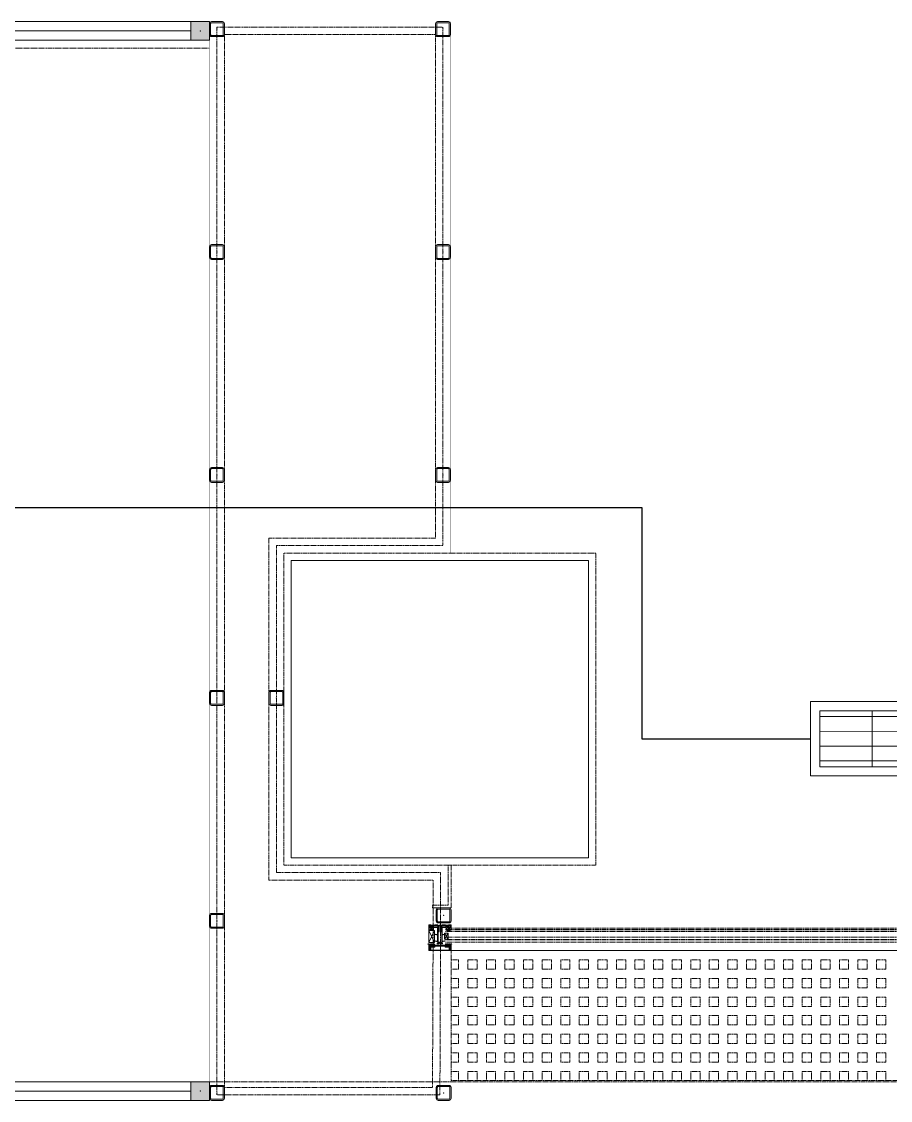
# Model space of a CAD drawing. Extents: x -1457 to 23780, y -2071 to 4205.
# Drawn here: x 3909.9 to 4143.8, y 279.7 to 570 of the extents above; entities that cross this region are included whole.
import ezdxf

# ---------------------------------------------------------------- set-up
doc = ezdxf.new("R2010")
doc.units = 0
doc.header["$MEASUREMENT"] = 0
doc.linetypes.add('HIDDEN', pattern=[0.375, 0.25, -0.125])
doc.layers.get('0').update_dxf_attribs({"color": 9, "lineweight": 9})
for name, color, linetype, lineweight in [('06D', 9, 'Continuous', 9), ('10', 9, 'Continuous', 9), ('15', 9, 'Continuous', 9), ('E-KABLO', 7, 'Continuous', 30), ('M-TEFRIS2-015', 129, 'Continuous', 9), ('T-KONVEKTOR', 220, 'Continuous', 9)]:
    doc.layers.add(name, color=color, linetype=linetype, lineweight=lineweight)

# ---------------------------------------------------------------- blocks, each defined once
blk = doc.blocks.new('p-kolon_80x80')
blk.add_lwpolyline([(-40, -40), (40, -40), (40, 40), (-40, 40)], close=True)
blk = doc.blocks.new('prf-10x10')
blk.add_lwpolyline([(-5, -5), (5, -5), (5, 5), (-5, 5)], close=True)
at = {"color": 255}
blk.add_solid([(-5, -5), (5, -5), (-5, 5), (5, 5)], dxfattribs=at)
at = {"layer": '10'}
blk.add_point((0, 0), dxfattribs=at)
blk = doc.blocks.new('*U51')
at = {"layer": '06D'}
blk.add_lwpolyline([(5, 0), (153, 0), (153, 5), (5, 5)], close=True, dxfattribs=at)
at = {"layer": '15'}
blk.add_lwpolyline([(153, 2.5), (5, 2.5)], dxfattribs=at)
at = {"layer": '10', "xscale": 0.5, "yscale": 0.5, "rotation": 270}
for p in [(2.5, 2.5), (150.5, 2.5)]:
    blk.add_blockref('prf-10x10', p, dxfattribs=at)
blk = doc.blocks.new('Prf-40x40')
for points in [[(1.5, -2), (-1.5, -2, -0.414214), (-2, -1.5), (-2, 1.5, -0.414214), (-1.5, 2), (1.5, 2, -0.414214), (2, 1.5), (2, -1.5, -0.414214)], [(1.5, -1.7), (-1.5, -1.7, -0.414214), (-1.7, -1.5), (-1.7, 1.5, -0.414214), (-1.5, 1.7), (1.5, 1.7, -0.414214), (1.7, 1.5), (1.7, -1.5, -0.414214)]]:
    blk.add_lwpolyline(points, format="xyb", close=True)
blk.add_point((0, 0))
blk = doc.blocks.new('p-profil_bitis')
for p, q in [((-1.5, 2.16), (-3, 5.37)), ((-3, 2.16), (-1.5, 5.37)), ((1.2, 3.05), (2.2, 4.65)), ((2.2, 3.05), (1.2, 4.65))]:
    blk.add_line(p, q)
for points in [[(-2.9, 6.02), (-2.89, 6.01), (-2.88, 6), (-2.88, 6), (-2.87, 6), (-2.48, 6), (-2.47, 6), (-2.46, 6), (-2.46, 6.01), (-2.45, 6.02), (-2.43, 6.06), (-2.41, 6.08), (-2.4, 6.09), (-2.38, 6.09), (-2.37, 6.1), (-2.35, 6.09), (-2.33, 6.09), (-2.32, 6.08), (-2.3, 6.06), (-2.28, 6.01), (-2.27, 6.01), (-2.27, 6), (-2.26, 6), (-2.25, 6), (-1.76, 6), (-1.76, 5.49), (-1.76, 5.48), (-1.77, 5.47), (-1.77, 5.46), (-1.78, 5.46), (-1.79, 5.45), (-1.8, 5.45), (-1.81, 5.45), (-1.82, 5.46), (-1.83, 5.46), (-1.84, 5.47), (-1.89, 5.55), (-1.89, 5.56), (-1.9, 5.57), (-1.9, 5.57), (-1.91, 5.57), (-1.92, 5.57), (-1.93, 5.57), (-1.93, 5.56), (-1.94, 5.55), (-1.99, 5.46), (-1.99, 5.46), (-2, 5.46), (-2, 5.45), (-2.01, 5.45), (-2.02, 5.45), (-2.1, 5.45), (-2.11, 5.45), (-2.12, 5.45), (-2.12, 5.46), (-2.13, 5.46), (-2.13, 5.47), (-2.13, 5.47), (-2.14, 5.48), (-2.14, 5.5), (-2.23, 5.45), (-2.54, 5.45), (-2.62, 5.5), (-2.62, 5.48), (-2.63, 5.47), (-2.63, 5.46), (-2.63, 5.46), (-2.64, 5.45), (-2.65, 5.45), (-2.65, 5.45), (-2.74, 5.45), (-2.75, 5.45), (-2.76, 5.45), (-2.76, 5.46), (-2.77, 5.46), (-2.77, 5.46), (-2.82, 5.55), (-2.83, 5.56), (-2.83, 5.57), (-2.84, 5.57), (-2.85, 5.57), (-2.86, 5.57), (-2.86, 5.57), (-2.87, 5.56), (-2.87, 5.55), (-2.92, 5.47), (-2.93, 5.46), (-2.94, 5.46), (-2.95, 5.45), (-2.96, 5.45), (-2.97, 5.45), (-2.98, 5.46), (-2.99, 5.46), (-2.99, 5.47), (-3, 5.48), (-3, 5.49), (-3, 6.92), (-3, 6.93), (-3, 6.93), (-2.99, 6.94), (-2.99, 6.95), (-2.98, 6.95), (-2.97, 6.95), (-2.37, 6.95), (-2.36, 6.95), (-2.35, 6.95), (-2.35, 6.94), (-2.34, 6.93), (-2.34, 6.93), (-2.34, 6.92), (-2.34, 6.47), (-2.34, 6.44), (-2.32, 6.41), (-2.3, 6.38), (-2.28, 6.37), (-2.25, 6.35), (-2.22, 6.35), (-2.04, 6.35), (-2.03, 6.35), (-2.02, 6.35), (-2.01, 6.36), (-2, 6.37), (-1.99, 6.38), (-1.99, 6.39), (-1.99, 6.4), (-1.99, 6.54), (-2.05, 6.54), (-2.06, 6.54), (-2.08, 6.55), (-2.09, 6.55), (-2.09, 6.56), (-2.1, 6.58), (-2.1, 6.59), (-2.1, 6.6), (-2.1, 6.62), (-2.09, 6.63), (-2.08, 6.65), (-2.07, 6.66), (-2.05, 6.67), (-2.04, 6.68), (-2.02, 6.68), (-1.79, 6.68), (-1.78, 6.68), (-1.78, 6.68), (-1.77, 6.67), (-1.76, 6.66), (-1.76, 6.66), (-1.76, 6.65), (-1.76, 6.4), (-0.65, 6.4), (-0.62, 6.4), (-0.58, 6.39), (-0.56, 6.37), (-0.53, 6.35), (-0.51, 6.32), (-0.5, 6.28), (-0.5, 6.25), (-0.5, 2.04), (-0.5, 2.01), (-0.49, 1.99), (-0.47, 1.96), (-0.45, 1.94), (-0.42, 1.93), (-0.39, 1.92), (-0.36, 1.92), (-0.33, 1.93), (-0.31, 1.94), (-0.29, 1.96), (-0.27, 1.99), (-0.26, 2.01), (-0.25, 2.04), (-0.25, 2.25), (-0.25, 2.26), (-0.25, 2.26), (-0.25, 2.27), (-0.24, 2.28), (-0.23, 2.28), (-0.23, 2.28), (0.22, 2.28), (0.23, 2.28), (0.24, 2.28), (0.25, 2.27), (0.25, 2.26), (0.25, 2.26), (0.26, 2.25), (0.26, 2.04), (0.26, 2.01), (0.27, 1.99), (0.29, 1.96), (0.31, 1.94), (0.33, 1.93), (0.36, 1.92), (0.39, 1.92), (0.42, 1.93), (0.45, 1.94), (0.47, 1.96), (0.49, 1.99), (0.5, 2.01), (0.5, 2.04), (0.5, 6.25), (0.51, 6.29), (0.52, 6.33), (0.54, 6.36), (0.58, 6.38), (0.61, 6.4), (0.65, 6.4), (1.76, 6.4), (1.76, 6.65), (1.76, 6.66), (1.76, 6.66), (1.77, 6.67), (1.77, 6.67), (1.78, 6.68), (1.78, 6.68), (1.79, 6.68), (2.02, 6.68), (2.04, 6.68), (2.06, 6.67), (2.08, 6.66), (2.09, 6.64), (2.1, 6.62), (2.1, 6.6), (2.1, 6.59), (2.1, 6.58), (2.1, 6.57), (2.09, 6.56), (2.08, 6.55), (2.07, 6.54), (2.06, 6.54), (2.05, 6.54), (1.99, 6.54), (1.99, 6.4), (1.99, 6.39), (1.99, 6.38), (2, 6.37), (2.01, 6.36), (2.02, 6.35), (2.03, 6.35), (2.04, 6.35), (2.22, 6.35), (2.25, 6.35), (2.28, 6.37), (2.3, 6.38), (2.32, 6.41), (2.34, 6.44), (2.34, 6.47), (2.34, 6.92), (2.34, 6.93), (2.34, 6.93), (2.35, 6.94), (2.35, 6.95), (2.36, 6.95), (2.37, 6.95), (2.97, 6.95), (2.98, 6.95), (2.98, 6.95), (2.99, 6.94), (2.99, 6.94), (3, 6.93), (3, 6.93), (3, 6.92), (3, 5.49), (3, 5.48), (3, 5.47), (2.99, 5.46), (2.98, 5.46), (2.97, 5.45), (2.96, 5.45), (2.96, 5.45), (2.95, 5.45), (2.94, 5.46), (2.93, 5.46), (2.92, 5.47), (2.87, 5.55), (2.87, 5.56), (2.86, 5.57), (2.86, 5.57), (2.85, 5.57), (2.84, 5.57), (2.83, 5.57), (2.83, 5.56), (2.82, 5.55), (2.77, 5.46), (2.77, 5.46), (2.76, 5.46), (2.76, 5.45), (2.75, 5.45), (2.74, 5.45), (2.65, 5.45), (2.65, 5.45), (2.64, 5.45), (2.63, 5.46), (2.63, 5.46), (2.63, 5.47), (2.62, 5.48), (2.62, 5.5), (2.53, 5.45), (2.22, 5.45), (2.13, 5.5), (2.13, 5.48), (2.13, 5.47), (2.13, 5.47), (2.13, 5.46), (2.12, 5.46), (2.12, 5.45), (2.11, 5.45), (2.1, 5.45), (2.02, 5.45), (2.01, 5.45), (2, 5.45), (1.99, 5.46), (1.99, 5.46), (1.94, 5.55), (1.93, 5.56), (1.93, 5.57), (1.92, 5.57), (1.91, 5.57), (1.9, 5.57), (1.9, 5.57), (1.89, 5.56), (1.89, 5.55), (1.84, 5.47), (1.83, 5.46), (1.82, 5.46), (1.81, 5.45), (1.8, 5.45), (1.79, 5.45), (1.78, 5.46), (1.77, 5.46), (1.77, 5.47), (1.76, 5.48), (1.76, 5.49), (1.76, 6), (2.25, 6), (2.26, 6), (2.26, 6), (2.27, 6.01), (2.27, 6.01), (2.28, 6.01), (2.3, 6.06), (2.31, 6.07), (2.33, 6.09), (2.34, 6.09), (2.36, 6.1), (2.37, 6.1), (2.39, 6.09), (2.4, 6.09), (2.42, 6.07), (2.43, 6.06), (2.45, 6.02), (2.46, 6.01), (2.46, 6), (2.47, 6), (2.48, 6), (2.87, 6), (2.88, 6), (2.88, 6), (2.89, 6.01), (2.9, 6.02), (2.9, 6.02), (2.9, 6.03), (2.9, 6.04), (2.9, 6.05), (2.87, 6.1), (2.86, 6.11), (2.85, 6.11), (2.84, 6.12), (2.83, 6.12), (2.82, 6.12), (2.81, 6.12), (2.8, 6.11), (2.79, 6.11), (2.78, 6.1), (2.74, 6.02), (2.73, 6.01), (2.72, 6.01), (2.72, 6), (2.71, 6), (2.7, 6), (2.69, 6.01), (2.69, 6.01), (2.68, 6.02), (2.64, 6.1), (2.63, 6.11), (2.62, 6.11), (2.61, 6.12), (2.6, 6.12), (2.59, 6.12), (2.58, 6.12), (2.57, 6.11), (2.56, 6.11), (2.55, 6.1), (2.51, 6.02), (2.5, 6.01), (2.5, 6.01), (2.49, 6), (2.48, 6), (2.48, 6), (2.47, 6), (2.46, 6.01), (2.46, 6.01), (2.45, 6.02), (2.41, 6.1), (2.4, 6.11), (2.39, 6.11), (2.38, 6.12), (2.37, 6.12), (2.36, 6.12), (2.35, 6.12), (2.34, 6.11), (2.33, 6.11), (2.32, 6.1), (2.28, 6.02), (2.27, 6.01), (2.26, 6.01), (2.26, 6), (2.25, 6), (2.24, 6), (2.24, 6.01), (2.23, 6.01), (2.22, 6.02), (2.18, 6.1), (2.17, 6.11), (2.16, 6.11), (2.15, 6.12), (2.14, 6.12), (2.13, 6.12), (2.12, 6.12), (2.11, 6.11), (2.1, 6.11), (2.09, 6.1), (2.05, 6.02), (2.04, 6.01), (2.03, 6.01), (2.03, 6), (2.02, 6), (2.01, 6), (2.01, 6.01), (2, 6.01), (1.99, 6.02), (1.95, 6.1), (1.94, 6.11), (1.93, 6.11), (1.92, 6.12), (1.91, 6.12), (1.9, 6.12), (1.89, 6.12), (1.88, 6.11), (1.87, 6.11), (1.86, 6.1), (1.82, 6.02), (1.81, 6.01), (1.81, 6.01), (1.8, 6), (1.79, 6), (1.78, 6), (1.77, 6.01), (1.77, 6.01), (1.76, 6.02), (1.76, 6.02), (1.76, 6.03), (1.76, 6.17), (1.76, 6.18), (1.76, 6.19), (1.75, 6.19), (1.74, 6.2), (1.74, 6.2), (1.73, 6.2), (0.8, 6.2), (0.8, 6.23), (0.79, 6.25), (0.77, 6.27), (0.76, 6.28), (0.73, 6.3), (0.71, 6.3), (0.68, 6.3), (0.66, 6.29), (0.64, 6.28), (0.62, 6.26), (0.61, 6.24), (0.6, 6.22), (0.6, 6.2), (0.6, 6.17), (0.61, 6.15), (0.63, 6.13), (0.65, 6.12), (0.65, 4.3), (1.25, 4.41), (1.26, 4.41), (1.27, 4.4), (1.28, 4.4), (1.29, 4.39), (1.3, 4.38), (1.3, 4.38), (1.3, 4.37), (1.3, 4.36), (1.29, 4.35), (1.29, 4.34), (1.28, 4.33), (1.27, 4.33), (0.65, 4.15), (0.65, 2.51), (1.25, 2.62), (1.26, 2.62), (1.27, 2.61), (1.28, 2.61), (1.29, 2.6), (1.3, 2.59), (1.3, 2.59), (1.3, 2.58), (1.3, 2.57), (1.29, 2.56), (1.29, 2.55), (1.28, 2.54), (1.27, 2.54), (0.64, 2.36), (0.62, 2.35), (0.6, 2.33), (0.59, 2.32), (0.58, 2.3), (0.58, 2.28), (0.58, 1.97), (0.7, 1.97), (0.7, 1.83), (0.26, 1.83), (0.14, 1.95), (0.14, 2.05), (0.14, 2.06), (0.14, 2.06), (0.13, 2.07), (0.13, 2.07), (0.12, 2.08), (0.12, 2.08), (0.11, 2.08), (-0.11, 2.08), (-0.12, 2.08), (-0.12, 2.08), (-0.13, 2.07), (-0.13, 2.07), (-0.14, 2.06), (-0.14, 2.06), (-0.14, 2.05), (-0.14, 1.95), (-0.26, 1.83), (-0.7, 1.83), (-0.7, 1.97), (-0.58, 1.97), (-0.58, 2.28), (-0.58, 2.3), (-0.59, 2.32), (-0.6, 2.34), (-0.62, 2.35), (-0.64, 2.36), (-1.27, 2.54), (-1.28, 2.54), (-1.29, 2.55), (-1.29, 2.56), (-1.3, 2.57), (-1.3, 2.58), (-1.3, 2.59), (-1.3, 2.59), (-1.29, 2.6), (-1.28, 2.61), (-1.27, 2.61), (-1.26, 2.62), (-1.25, 2.62), (-0.65, 2.51), (-0.65, 4.15), (-1.27, 4.33), (-1.28, 4.33), (-1.29, 4.34), (-1.29, 4.35), (-1.3, 4.36), (-1.3, 4.37), (-1.3, 4.38), (-1.3, 4.38), (-1.29, 4.39), (-1.28, 4.4), (-1.27, 4.4), (-1.26, 4.41), (-1.25, 4.41), (-0.65, 4.3), (-0.65, 6.12), (-0.63, 6.13), (-0.61, 6.15), (-0.6, 6.17), (-0.6, 6.2), (-0.6, 6.22), (-0.61, 6.24), (-0.62, 6.26), (-0.64, 6.28), (-0.66, 6.29), (-0.68, 6.3), (-0.71, 6.3), (-0.73, 6.3), (-0.76, 6.28), (-0.77, 6.27), (-0.79, 6.25), (-0.8, 6.23), (-0.8, 6.2), (-1.73, 6.2), (-1.74, 6.2), (-1.74, 6.2), (-1.75, 6.19), (-1.76, 6.19), (-1.76, 6.18), (-1.76, 6.17), (-1.76, 6.03), (-1.76, 6.02), (-1.76, 6.02), (-1.77, 6.01), (-1.78, 6.01), (-1.78, 6), (-1.79, 6), (-1.8, 6), (-1.81, 6.01), (-1.81, 6.01), (-1.82, 6.02), (-1.86, 6.1), (-1.87, 6.11), (-1.88, 6.11), (-1.89, 6.12), (-1.9, 6.12), (-1.91, 6.12), (-1.92, 6.12), (-1.93, 6.11), (-1.94, 6.11), (-1.95, 6.1), (-1.99, 6.02), (-2, 6.01), (-2.01, 6.01), (-2.01, 6), (-2.02, 6), (-2.03, 6), (-2.03, 6.01), (-2.04, 6.01), (-2.05, 6.02), (-2.09, 6.1), (-2.1, 6.11), (-2.11, 6.11), (-2.12, 6.12), (-2.13, 6.12), (-2.14, 6.12), (-2.15, 6.12), (-2.16, 6.11), (-2.17, 6.11), (-2.18, 6.1), (-2.22, 6.02), (-2.23, 6.01), (-2.24, 6.01), (-2.24, 6), (-2.25, 6), (-2.26, 6), (-2.26, 6.01), (-2.27, 6.01), (-2.28, 6.02), (-2.32, 6.1), (-2.33, 6.11), (-2.34, 6.11), (-2.35, 6.12), (-2.36, 6.12), (-2.37, 6.12), (-2.38, 6.12), (-2.39, 6.11), (-2.4, 6.11), (-2.41, 6.1), (-2.45, 6.02), (-2.46, 6.01), (-2.46, 6.01), (-2.47, 6), (-2.48, 6), (-2.48, 6), (-2.49, 6), (-2.5, 6.01), (-2.5, 6.01), (-2.51, 6.02), (-2.55, 6.1), (-2.56, 6.11), (-2.57, 6.11), (-2.58, 6.12), (-2.59, 6.12), (-2.6, 6.12), (-2.61, 6.12), (-2.62, 6.11), (-2.63, 6.11), (-2.64, 6.1), (-2.68, 6.02), (-2.69, 6.01), (-2.69, 6.01), (-2.7, 6), (-2.71, 6), (-2.72, 6), (-2.73, 6.01), (-2.73, 6.01), (-2.74, 6.02), (-2.78, 6.1), (-2.79, 6.11), (-2.8, 6.11), (-2.81, 6.12), (-2.82, 6.12), (-2.83, 6.12), (-2.84, 6.12), (-2.85, 6.11), (-2.86, 6.11), (-2.87, 6.1), (-2.9, 6.05), (-2.9, 6.04), (-2.9, 6.03)], [(-2.81, 6.34), (-2.81, 6.33), (-2.8, 6.33), (-2.8, 6.32), (-2.79, 6.32), (-2.78, 6.32), (-2.56, 6.32), (-2.55, 6.32), (-2.55, 6.32), (-2.54, 6.33), (-2.54, 6.33), (-2.53, 6.34), (-2.53, 6.34), (-2.53, 6.35), (-2.53, 6.77), (-2.53, 6.78), (-2.53, 6.78), (-2.54, 6.79), (-2.54, 6.79), (-2.55, 6.8), (-2.55, 6.8), (-2.56, 6.8), (-2.78, 6.8), (-2.79, 6.8), (-2.79, 6.8), (-2.8, 6.79), (-2.8, 6.79), (-2.81, 6.78), (-2.81, 6.77)], [(-2.68, 5.61), (-2.67, 5.59), (-2.67, 5.58), (-2.65, 5.58), (-2.64, 5.57), (-2.63, 5.57), (-2.62, 5.57), (-2.62, 5.53), (-2.58, 5.57), (-2.17, 5.57), (-2.14, 5.53), (-2.14, 5.57), (-2.13, 5.57), (-2.12, 5.57), (-2.11, 5.57), (-2.1, 5.58), (-2.09, 5.59), (-2.08, 5.6), (-2.08, 5.61), (-2.08, 5.62), (-2.08, 5.68), (-2.21, 5.81), (-2.55, 5.81), (-2.68, 5.68), (-2.68, 5.62)], [(2.13, 5.57), (2.13, 5.53), (2.17, 5.57), (2.58, 5.57), (2.62, 5.53), (2.62, 5.57), (2.63, 5.57), (2.64, 5.57), (2.65, 5.57), (2.66, 5.58), (2.67, 5.59), (2.68, 5.6), (2.68, 5.61), (2.68, 5.62), (2.68, 5.68), (2.55, 5.81), (2.21, 5.81), (2.08, 5.68), (2.08, 5.62), (2.08, 5.61), (2.08, 5.6), (2.09, 5.59), (2.1, 5.58), (2.11, 5.57), (2.12, 5.57)], [(2.53, 6.35), (2.53, 6.34), (2.54, 6.33), (2.54, 6.33), (2.55, 6.32), (2.55, 6.32), (2.56, 6.32), (2.78, 6.32), (2.79, 6.32), (2.79, 6.32), (2.8, 6.33), (2.81, 6.33), (2.81, 6.34), (2.81, 6.35), (2.81, 6.77), (2.81, 6.78), (2.81, 6.78), (2.8, 6.79), (2.8, 6.79), (2.79, 6.8), (2.79, 6.8), (2.78, 6.8), (2.56, 6.8), (2.55, 6.8), (2.55, 6.8), (2.54, 6.79), (2.54, 6.79), (2.53, 6.78), (2.53, 6.77)], [(-3, 5.37), (-1.5, 5.37), (-1.5, 2.16), (-3, 2.16)], [(1.2, 3.05), (1.2, 4.65), (2.2, 4.65), (2.2, 3.05)], [(2.85, 0.85), (2.85, 1), (2.77, 1.14), (2.89, 1.5), (3, 1.5), (3, 0.1), (2.9, 0), (-2.9, 0), (-3, 0.1), (-3, 1.5), (-2.89, 1.5), (-2.77, 1.14), (-2.85, 0.99), (-2.85, 0.85), (-2.87, 0.85), (-2.87, 0.5), (-2.82, 0.45), (-2.47, 0.45), (-2.47, 0.37), (-2.52, 0.32), (-2.82, 0.32), (-2.87, 0.27), (-2.87, 0.18), (-2.82, 0.13), (2.82, 0.13), (2.87, 0.18), (2.87, 0.27), (2.82, 0.32), (2.52, 0.32), (2.47, 0.37), (2.47, 0.45), (2.82, 0.45), (2.87, 0.5), (2.87, 0.85)], [(-2.8, 0.99), (-2.69, 0.82), (-2.63, 0.73), (-2.54, 0.57), (-2.5, 0.55), (-2.47, 0.56), (-2.45, 0.6), (-2.45, 0.85), (-2.4, 0.9), (-1.53, 0.9), (-1.42, 0.94), (-1.38, 1.05), (-1.38, 1.13), (-1.33, 1.18), (-0.02, 1.18), (-0.01, 1.2), (0.01, 1.2), (0.03, 1.18), (1.33, 1.18), (1.38, 1.13), (1.38, 1.05), (1.42, 0.94), (1.53, 0.9), (2.4, 0.9), (2.45, 0.85), (2.45, 0.6), (2.47, 0.56), (2.5, 0.55), (2.54, 0.57), (2.63, 0.73), (2.8, 0.99), (2.78, 1.04), (2.71, 1.07), (2.7, 1.11), (2.7, 1.13), (2.8, 1.5), (2.48, 1.5), (2.4, 1.42), (2.4, 1.36), (2.52, 1.36), (2.52, 1.2), (2.42, 1.1), (1.58, 1.1), (1.58, 1.36), (1.7, 1.36), (1.7, 1.42), (1.62, 1.5), (-1.62, 1.5), (-1.7, 1.42), (-1.7, 1.36), (-1.58, 1.36), (-1.58, 1.1), (-2.42, 1.1), (-2.52, 1.2), (-2.52, 1.36), (-2.4, 1.36), (-2.4, 1.42), (-2.48, 1.5), (-2.8, 1.5), (-2.7, 1.13), (-2.7, 1.11), (-2.71, 1.07), (-2.78, 1.03)]]:
    blk.add_lwpolyline(points, close=True)
for points in [[(0.35, 6.5), (0.3, 6.68), (0.2, 6.79), (0.02, 6.85), (-0.16, 6.81), (-0.3, 6.68), (-0.35, 6.5), (-0.35, 6.55), (-0.36, 6.6), (-0.37, 6.65), (-0.39, 6.69), (-0.42, 6.74), (-0.45, 6.78), (-0.48, 6.82), (-0.52, 6.85), (-0.56, 6.88), (-0.6, 6.9), (-0.65, 6.92), (-0.7, 6.94), (-0.75, 6.95), (-0.8, 6.95), (-1.4, 6.95), (-1.54, 6.89), (-1.6, 6.85), (-2.1, 6.85), (-2.25, 6.78), (-2.3, 6.65), (-2.3, 6.6), (-2.25, 6.47), (-2.14, 6.4), (-2.04, 6.39), (-2.01, 6.53), (-2.11, 6.55), (-2.15, 6.6), (-2.15, 6.65), (-2.1, 6.7), (-1.6, 6.7), (-1.46, 6.76), (-1.4, 6.8), (-0.8, 6.8), (-0.64, 6.75), (-0.55, 6.66), (-0.5, 6.5), (-0.5, 5.15), (-0.4, 5.01), (-0.27, 5.02), (-0.2, 5.17), (-0.25, 5.2), (-0.2, 5.23), (-0.2, 5.35), (-0.25, 5.38), (-0.2, 5.41), (-0.2, 5.53), (-0.25, 5.56), (-0.2, 5.59), (-0.2, 5.71), (-0.25, 5.74), (-0.2, 5.77), (-0.2, 5.89), (-0.25, 5.92), (-0.2, 5.95), (-0.2, 6.07), (-0.25, 6.1), (-0.2, 6.13), (-0.2, 6.25), (-0.25, 6.28), (-0.2, 6.31), (-0.2, 6.5), (-0.12, 6.66), (0.02, 6.7), (0.12, 6.66), (0.2, 6.5), (0.2, 6.4), (0.25, 6.37), (0.2, 6.34), (0.2, 6.22), (0.25, 6.19), (0.2, 6.16), (0.2, 6.04), (0.25, 6.01), (0.2, 5.98), (0.2, 5.86), (0.25, 5.83), (0.2, 5.8), (0.2, 5.68), (0.25, 5.65), (0.2, 5.62), (0.2, 5.5), (0.25, 5.47), (0.2, 5.44), (0.2, 5.32), (0.25, 5.29), (0.2, 5.26), (0.2, 5.15), (0.3, 5.01), (0.4, 5.01), (0.5, 5.15), (0.5, 6.5), (0.55, 6.66), (0.64, 6.75), (0.8, 6.8), (1.4, 6.8), (1.46, 6.76), (1.6, 6.7), (2.1, 6.7), (2.15, 6.65), (2.15, 6.6), (2.11, 6.55), (2.01, 6.53), (2.04, 6.39), (2.13, 6.4), (2.25, 6.47), (2.3, 6.6), (2.3, 6.65), (2.23, 6.8), (2.1, 6.85), (1.6, 6.85), (1.54, 6.89), (1.4, 6.95), (0.8, 6.95), (0.75, 6.95), (0.7, 6.94), (0.65, 6.92), (0.61, 6.9), (0.56, 6.88), (0.52, 6.85), (0.48, 6.82), (0.45, 6.78), (0.42, 6.74), (0.4, 6.69), (0.38, 6.65), (0.36, 6.6), (0.35, 6.55), (0.35, 6.5), (0.35, 5.15)], [(-0.35, 6.5), (-0.35, 5.15)]]:
    blk.add_lwpolyline(points)
for points in [[(-1.77, 1.34, -10), (-1.77, 1.49, -10), (-1.76, 1.51, -10), (-1.73, 1.52, -10), (-1.64, 1.5, -10), (-1.48, 1.5, -10), (-1.48, 1.74, -10), (-1.52, 1.81, -10), (-1.54, 1.83, -10), (-1.57, 1.81, -10), (-1.62, 1.73, -10), (-1.65, 1.71, -10), (-1.69, 1.73, -10), (-1.74, 1.81, -10), (-1.77, 1.83, -10), (-1.79, 1.81, -10), (-1.84, 1.73, -10), (-1.88, 1.71, -10), (-1.91, 1.73, -10), (-1.96, 1.81, -10), (-1.99, 1.83, -10), (-2.01, 1.81, -10), (-2.06, 1.73, -10), (-2.09, 1.71, -10), (-2.13, 1.73, -10), (-2.18, 1.81, -10), (-2.2, 1.83, -10), (-2.23, 1.81, -10), (-2.28, 1.73, -10), (-2.31, 1.71, -10), (-2.35, 1.73, -10), (-2.4, 1.81, -10), (-2.42, 1.83, -10), (-2.45, 1.81, -10), (-2.5, 1.73, -10), (-2.53, 1.71, -10), (-2.57, 1.73, -10), (-2.62, 1.81, -10), (-2.64, 1.83, -10), (-2.67, 1.81, -10), (-2.74, 1.69, -10), (-2.86, 1.65, -10), (-2.95, 1.78, -10), (-3.09, 1.83, -10), (-3.21, 1.83, -10), (-3.23, 1.82, -10), (-3.24, 1.79, -10), (-3.23, 1.78, -10), (-3.14, 1.76, -10), (-3.02, 1.69, -10), (-2.98, 1.62, -10), (-2.98, 1.5, -10), (-2.55, 1.5, -10), (-2.46, 1.52, -10), (-2.45, 1.52, -10), (-2.44, 1.52, -10), (-2.43, 1.49, -10), (-2.43, 1.34, -10), (-2.54, 1.34, -10), (-2.54, 1.31, -10), (-2.38, 1.16, -10), (-2.34, 1.14, -10), (-2.22, 1.2, -10), (-1.97, 1.2, -10), (-1.86, 1.14, -10), (-1.8, 1.16, -10), (-1.66, 1.31, -10), (-1.66, 1.34, -10), (-1.77, 1.34, -10)], [(-1.89, 1.35, -10), (-1.93, 1.31, -10), (-2.26, 1.31, -10), (-2.31, 1.35, -10), (-2.31, 1.47, -10), (-2.26, 1.51, -10), (-1.93, 1.51, -10), (-1.89, 1.47, -10), (-1.89, 1.46, -10), (-1.89, 1.35, -10)], [(1.76, 1.34, -10), (1.76, 1.49, -10), (1.76, 1.51, -10), (1.73, 1.52, -10), (1.64, 1.5, -10), (1.48, 1.5, -10), (1.48, 1.74, -10), (1.52, 1.81, -10), (1.54, 1.83, -10), (1.57, 1.81, -10), (1.62, 1.73, -10), (1.65, 1.71, -10), (1.69, 1.73, -10), (1.74, 1.81, -10), (1.76, 1.83, -10), (1.79, 1.81, -10), (1.84, 1.73, -10), (1.88, 1.71, -10), (1.91, 1.73, -10), (1.96, 1.81, -10), (1.99, 1.83, -10), (2.01, 1.81, -10), (2.06, 1.73, -10), (2.09, 1.71, -10), (2.13, 1.73, -10), (2.18, 1.81, -10), (2.2, 1.83, -10), (2.23, 1.81, -10), (2.28, 1.73, -10), (2.31, 1.71, -10), (2.35, 1.73, -10), (2.4, 1.81, -10), (2.42, 1.83, -10), (2.45, 1.81, -10), (2.5, 1.73, -10), (2.53, 1.71, -10), (2.57, 1.73, -10), (2.62, 1.81, -10), (2.64, 1.83, -10), (2.67, 1.81, -10), (2.74, 1.69, -10), (2.86, 1.65, -10), (2.95, 1.78, -10), (3.09, 1.83, -10), (3.21, 1.83, -10), (3.23, 1.82, -10), (3.24, 1.79, -10), (3.23, 1.78, -10), (3.14, 1.76, -10), (3.02, 1.69, -10), (2.98, 1.62, -10), (2.98, 1.5, -10), (2.55, 1.5, -10), (2.46, 1.52, -10), (2.45, 1.52, -10), (2.44, 1.52, -10), (2.42, 1.49, -10), (2.42, 1.34, -10), (2.53, 1.34, -10), (2.53, 1.31, -10), (2.38, 1.16, -10), (2.34, 1.14, -10), (2.22, 1.2, -10), (1.97, 1.2, -10), (1.86, 1.14, -10), (1.8, 1.16, -10), (1.65, 1.31, -10), (1.65, 1.34, -10), (1.76, 1.34, -10)], [(1.88, 1.35, -10), (1.93, 1.31, -10), (2.26, 1.31, -10), (2.3, 1.35, -10), (2.3, 1.47, -10), (2.26, 1.51, -10), (1.93, 1.51, -10), (1.89, 1.47, -10), (1.88, 1.46, -10), (1.88, 1.35, -10)]]:
    blk.add_polyline3d(points)
blk = doc.blocks.new('A$C4B7F52E3')
for p, q in [((250, 89.48), (0, 89.47)), ((250, 89.47), (0, 89.48)), ((0, 89.48), (0, 69.47)), ((0, 69.47), (250, 69.47))]:
    blk.add_line(p, q)
at = {"color": 252}
for p, q in [((199.29, 85.44), (2.49, 85.42)), ((196.99, 81.46), (2.49, 81.45)), ((194.68, 77.48), (2.49, 77.47)), ((192.38, 73.51), (2.49, 73.49))]:
    blk.add_line(p, q, dxfattribs=at)
at = {"color": 252, "linetype": 'Continuous'}
blk.add_line((16.61, 71.95), (16.6, 86.99), dxfattribs=at)
blk.add_lwpolyline([(247.51, 86.99), (247.51, 71.95), (2.49, 71.95), (2.49, 86.99)], close=True)

msp = doc.modelspace()

# ---------------------------------------------------------------- linework, layer by layer
at = {"layer": 'E-KABLO', "color": 6}
for p, q in [((3267.4, 439.24), (4076.82, 439.24)), ((4076.82, 439.24), (4076.82, 377.01)), ((4076.82, 377.01), (4122.25, 377.01))]:
    msp.add_line(p, q, dxfattribs=at)
at = {"layer": 'M-TEFRIS2-015', "linetype": 'HIDDEN', "lineweight": 0}
for p, q in [((3454.5, 562.89), (3960.41, 562.89)), ((4023.97, 326.05), (4085.2, 326.05)), ((4023.97, 325.65), (4085.2, 325.65)), ((4023.97, 325.58), (4085.2, 325.58)), ((4254.36, 326.05), (4085.2, 326.05)), ((4254.36, 325.65), (4085.2, 325.65)), ((4254.36, 325.58), (4085.2, 325.58)), ((4023.97, 325.18), (4085.2, 325.18)), ((4023.97, 323.58), (4085.2, 323.58)), ((4023.97, 322.98), (4085.2, 322.98)), ((4023.97, 322.9), (4085.2, 322.9)), ((4023.97, 322.3), (4085.2, 322.3)), ((4254.36, 325.18), (4085.2, 325.18)), ((4254.36, 323.58), (4085.2, 323.58)), ((4254.36, 322.98), (4085.2, 322.98)), ((4254.36, 322.9), (4085.2, 322.9)), ((4254.36, 322.3), (4085.2, 322.3)), ((4025.5, 320), (4787.5, 320)), ((4787.5, 320), (4025.5, 320)), ((4025.5, 320), (4025.5, 285)), ((4027.5, 320), (4027.5, 320)), ((4030, 320), (4030, 320)), ((4032.5, 320), (4032.5, 320)), ((4035, 320), (4035, 320)), ((4037.5, 320), (4037.5, 320)), ((4040, 320), (4040, 320)), ((4042.5, 320), (4042.5, 320)), ((4045, 320), (4045, 320)), ((4047.5, 320), (4047.5, 320)), ((4050, 320), (4050, 320)), ((4052.5, 320), (4052.5, 320)), ((4055, 320), (4055, 320)), ((4057.5, 320), (4057.5, 320)), ((4060, 320), (4060, 320)), ((4062.5, 320), (4062.5, 320)), ((4065, 320), (4065, 320)), ((4067.5, 320), (4067.5, 320)), ((4070, 320), (4070, 320)), ((4072.5, 320), (4072.5, 320)), ((4075, 320), (4075, 320)), ((4077.5, 320), (4077.5, 320)), ((4080, 320), (4080, 320)), ((4082.5, 320), (4082.5, 320)), ((4085, 320), (4085, 320)), ((4087.5, 320), (4087.5, 320)), ((4090, 320), (4090, 320)), ((4092.5, 320), (4092.5, 320)), ((4095, 320), (4095, 320)), ((4097.5, 320), (4097.5, 320)), ((4100, 320), (4100, 320)), ((4102.5, 320), (4102.5, 320)), ((4105, 320), (4105, 320)), ((4107.5, 320), (4107.5, 320)), ((4110, 320), (4110, 320)), ((4112.5, 320), (4112.5, 320)), ((4115, 320), (4115, 320)), ((4117.5, 320), (4117.5, 320)), ((4120, 320), (4120, 320)), ((4122.5, 320), (4122.5, 320)), ((4125, 320), (4125, 320)), ((4127.5, 320), (4127.5, 320)), ((4130, 320), (4130, 320)), ((4132.5, 320), (4132.5, 320)), ((4135, 320), (4135, 320)), ((4137.5, 320), (4137.5, 320)), ((4140, 320), (4140, 320)), ((4142.5, 320), (4142.5, 320)), ((4025.5, 317.5), (4027.5, 317.5)), ((4027.5, 315), (4027.5, 317.5)), ((4030, 317.5), (4032.5, 317.5)), ((4030, 315), (4030, 317.5)), ((4032.5, 315), (4032.5, 317.5)), ((4035, 317.5), (4037.5, 317.5)), ((4035, 315), (4035, 317.5)), ((4037.5, 315), (4037.5, 317.5)), ((4040, 317.5), (4042.5, 317.5)), ((4040, 315), (4040, 317.5)), ((4042.5, 315), (4042.5, 317.5)), ((4045, 317.5), (4047.5, 317.5)), ((4045, 315), (4045, 317.5)), ((4047.5, 315), (4047.5, 317.5)), ((4050, 317.5), (4052.5, 317.5)), ((4050, 315), (4050, 317.5)), ((4052.5, 315), (4052.5, 317.5)), ((4055, 317.5), (4057.5, 317.5)), ((4055, 315), (4055, 317.5)), ((4057.5, 315), (4057.5, 317.5)), ((4060, 317.5), (4062.5, 317.5)), ((4060, 315), (4060, 317.5)), ((4062.5, 315), (4062.5, 317.5)), ((4065, 317.5), (4067.5, 317.5)), ((4065, 315), (4065, 317.5)), ((4067.5, 315), (4067.5, 317.5)), ((4070, 317.5), (4072.5, 317.5)), ((4070, 315), (4070, 317.5)), ((4072.5, 315), (4072.5, 317.5)), ((4075, 317.5), (4077.5, 317.5)), ((4075, 315), (4075, 317.5)), ((4077.5, 315), (4077.5, 317.5)), ((4080, 317.5), (4082.5, 317.5)), ((4080, 315), (4080, 317.5)), ((4082.5, 315), (4082.5, 317.5)), ((4085, 317.5), (4087.5, 317.5)), ((4085, 315), (4085, 317.5)), ((4087.5, 315), (4087.5, 317.5)), ((4090, 317.5), (4092.5, 317.5)), ((4090, 315), (4090, 317.5)), ((4092.5, 315), (4092.5, 317.5)), ((4095, 317.5), (4097.5, 317.5)), ((4095, 315), (4095, 317.5)), ((4097.5, 315), (4097.5, 317.5)), ((4100, 317.5), (4102.5, 317.5)), ((4100, 315), (4100, 317.5)), ((4102.5, 315), (4102.5, 317.5)), ((4105, 317.5), (4107.5, 317.5)), ((4105, 315), (4105, 317.5)), ((4107.5, 315), (4107.5, 317.5)), ((4110, 317.5), (4112.5, 317.5)), ((4110, 315), (4110, 317.5)), ((4112.5, 315), (4112.5, 317.5)), ((4115, 317.5), (4117.5, 317.5)), ((4115, 315), (4115, 317.5)), ((4117.5, 315), (4117.5, 317.5)), ((4120, 317.5), (4122.5, 317.5)), ((4120, 315), (4120, 317.5)), ((4122.5, 315), (4122.5, 317.5)), ((4125, 317.5), (4127.5, 317.5)), ((4125, 315), (4125, 317.5)), ((4127.5, 315), (4127.5, 317.5)), ((4130, 317.5), (4132.5, 317.5)), ((4130, 315), (4130, 317.5)), ((4132.5, 315), (4132.5, 317.5)), ((4135, 317.5), (4137.5, 317.5)), ((4135, 315), (4135, 317.5)), ((4137.5, 315), (4137.5, 317.5)), ((4140, 317.5), (4142.5, 317.5)), ((4140, 315), (4140, 317.5)), ((4142.5, 315), (4142.5, 317.5)), ((4025.5, 315), (4027.5, 315)), ((4030, 315), (4032.5, 315)), ((4035, 315), (4037.5, 315)), ((4040, 315), (4042.5, 315)), ((4045, 315), (4047.5, 315)), ((4050, 315), (4052.5, 315)), ((4055, 315), (4057.5, 315)), ((4060, 315), (4062.5, 315)), ((4065, 315), (4067.5, 315)), ((4070, 315), (4072.5, 315)), ((4075, 315), (4077.5, 315)), ((4080, 315), (4082.5, 315)), ((4085, 315), (4087.5, 315)), ((4090, 315), (4092.5, 315)), ((4095, 315), (4097.5, 315)), ((4100, 315), (4102.5, 315)), ((4105, 315), (4107.5, 315)), ((4110, 315), (4112.5, 315)), ((4115, 315), (4117.5, 315)), ((4120, 315), (4122.5, 315)), ((4125, 315), (4127.5, 315)), ((4130, 315), (4132.5, 315)), ((4135, 315), (4137.5, 315)), ((4140, 315), (4142.5, 315)), ((4025.5, 312.5), (4027.5, 312.5)), ((4027.5, 310), (4027.5, 312.5)), ((4030, 312.5), (4032.5, 312.5)), ((4030, 310), (4030, 312.5)), ((4032.5, 310), (4032.5, 312.5)), ((4035, 312.5), (4037.5, 312.5)), ((4035, 310), (4035, 312.5)), ((4037.5, 310), (4037.5, 312.5)), ((4040, 312.5), (4042.5, 312.5)), ((4040, 310), (4040, 312.5)), ((4042.5, 310), (4042.5, 312.5)), ((4045, 312.5), (4047.5, 312.5)), ((4045, 310), (4045, 312.5)), ((4047.5, 310), (4047.5, 312.5)), ((4050, 312.5), (4052.5, 312.5)), ((4050, 310), (4050, 312.5)), ((4052.5, 310), (4052.5, 312.5)), ((4055, 312.5), (4057.5, 312.5)), ((4055, 310), (4055, 312.5)), ((4057.5, 310), (4057.5, 312.5)), ((4060, 312.5), (4062.5, 312.5)), ((4060, 310), (4060, 312.5)), ((4062.5, 310), (4062.5, 312.5)), ((4065, 312.5), (4067.5, 312.5)), ((4065, 310), (4065, 312.5)), ((4067.5, 310), (4067.5, 312.5)), ((4070, 312.5), (4072.5, 312.5)), ((4070, 310), (4070, 312.5)), ((4072.5, 310), (4072.5, 312.5)), ((4075, 312.5), (4077.5, 312.5)), ((4075, 310), (4075, 312.5)), ((4077.5, 310), (4077.5, 312.5)), ((4080, 312.5), (4082.5, 312.5)), ((4080, 310), (4080, 312.5)), ((4082.5, 310), (4082.5, 312.5)), ((4085, 312.5), (4087.5, 312.5)), ((4085, 310), (4085, 312.5)), ((4087.5, 310), (4087.5, 312.5)), ((4090, 312.5), (4092.5, 312.5)), ((4090, 310), (4090, 312.5)), ((4092.5, 310), (4092.5, 312.5)), ((4095, 312.5), (4097.5, 312.5)), ((4095, 310), (4095, 312.5)), ((4097.5, 310), (4097.5, 312.5)), ((4100, 312.5), (4102.5, 312.5)), ((4100, 310), (4100, 312.5)), ((4102.5, 310), (4102.5, 312.5)), ((4105, 312.5), (4107.5, 312.5)), ((4105, 310), (4105, 312.5)), ((4107.5, 310), (4107.5, 312.5)), ((4110, 312.5), (4112.5, 312.5)), ((4110, 310), (4110, 312.5)), ((4112.5, 310), (4112.5, 312.5)), ((4115, 312.5), (4117.5, 312.5)), ((4115, 310), (4115, 312.5)), ((4117.5, 310), (4117.5, 312.5)), ((4120, 312.5), (4122.5, 312.5)), ((4120, 310), (4120, 312.5)), ((4122.5, 310), (4122.5, 312.5)), ((4125, 312.5), (4127.5, 312.5)), ((4125, 310), (4125, 312.5)), ((4127.5, 310), (4127.5, 312.5)), ((4130, 312.5), (4132.5, 312.5)), ((4130, 310), (4130, 312.5)), ((4132.5, 310), (4132.5, 312.5)), ((4135, 312.5), (4137.5, 312.5)), ((4135, 310), (4135, 312.5)), ((4137.5, 310), (4137.5, 312.5)), ((4140, 312.5), (4142.5, 312.5)), ((4140, 310), (4140, 312.5)), ((4142.5, 310), (4142.5, 312.5)), ((4025.5, 310), (4027.5, 310)), ((4030, 310), (4032.5, 310)), ((4035, 310), (4037.5, 310)), ((4040, 310), (4042.5, 310)), ((4045, 310), (4047.5, 310)), ((4050, 310), (4052.5, 310)), ((4055, 310), (4057.5, 310)), ((4060, 310), (4062.5, 310)), ((4065, 310), (4067.5, 310)), ((4070, 310), (4072.5, 310)), ((4075, 310), (4077.5, 310)), ((4080, 310), (4082.5, 310)), ((4085, 310), (4087.5, 310)), ((4090, 310), (4092.5, 310)), ((4095, 310), (4097.5, 310)), ((4100, 310), (4102.5, 310)), ((4105, 310), (4107.5, 310)), ((4110, 310), (4112.5, 310)), ((4115, 310), (4117.5, 310)), ((4120, 310), (4122.5, 310)), ((4125, 310), (4127.5, 310)), ((4130, 310), (4132.5, 310)), ((4135, 310), (4137.5, 310)), ((4140, 310), (4142.5, 310)), ((4025.5, 307.5), (4027.5, 307.5)), ((4025.5, 305), (4027.5, 305)), ((4027.5, 305), (4027.5, 307.5)), ((4030, 307.5), (4032.5, 307.5)), ((4030, 305), (4030, 307.5)), ((4030, 305), (4032.5, 305)), ((4032.5, 305), (4032.5, 307.5)), ((4035, 307.5), (4037.5, 307.5)), ((4035, 305), (4035, 307.5)), ((4035, 305), (4037.5, 305)), ((4037.5, 305), (4037.5, 307.5)), ((4040, 307.5), (4042.5, 307.5)), ((4040, 305), (4040, 307.5)), ((4040, 305), (4042.5, 305)), ((4042.5, 305), (4042.5, 307.5)), ((4045, 307.5), (4047.5, 307.5)), ((4045, 305), (4045, 307.5)), ((4045, 305), (4047.5, 305)), ((4047.5, 305), (4047.5, 307.5)), ((4050, 307.5), (4052.5, 307.5)), ((4050, 305), (4050, 307.5)), ((4050, 305), (4052.5, 305)), ((4052.5, 305), (4052.5, 307.5)), ((4055, 307.5), (4057.5, 307.5)), ((4055, 305), (4055, 307.5)), ((4055, 305), (4057.5, 305)), ((4057.5, 305), (4057.5, 307.5)), ((4060, 307.5), (4062.5, 307.5)), ((4060, 305), (4060, 307.5)), ((4060, 305), (4062.5, 305)), ((4062.5, 305), (4062.5, 307.5)), ((4065, 307.5), (4067.5, 307.5)), ((4065, 305), (4065, 307.5)), ((4065, 305), (4067.5, 305)), ((4067.5, 305), (4067.5, 307.5)), ((4070, 307.5), (4072.5, 307.5)), ((4070, 305), (4070, 307.5)), ((4070, 305), (4072.5, 305)), ((4072.5, 305), (4072.5, 307.5)), ((4075, 307.5), (4077.5, 307.5)), ((4075, 305), (4075, 307.5)), ((4075, 305), (4077.5, 305)), ((4077.5, 305), (4077.5, 307.5)), ((4080, 307.5), (4082.5, 307.5)), ((4080, 305), (4080, 307.5)), ((4080, 305), (4082.5, 305)), ((4082.5, 305), (4082.5, 307.5)), ((4085, 307.5), (4087.5, 307.5)), ((4085, 305), (4085, 307.5)), ((4085, 305), (4087.5, 305)), ((4087.5, 305), (4087.5, 307.5)), ((4090, 307.5), (4092.5, 307.5)), ((4090, 305), (4090, 307.5)), ((4090, 305), (4092.5, 305)), ((4092.5, 305), (4092.5, 307.5)), ((4095, 307.5), (4097.5, 307.5)), ((4095, 305), (4095, 307.5)), ((4095, 305), (4097.5, 305)), ((4097.5, 305), (4097.5, 307.5)), ((4100, 307.5), (4102.5, 307.5)), ((4100, 305), (4100, 307.5)), ((4100, 305), (4102.5, 305)), ((4102.5, 305), (4102.5, 307.5)), ((4105, 307.5), (4107.5, 307.5)), ((4105, 305), (4105, 307.5)), ((4105, 305), (4107.5, 305)), ((4107.5, 305), (4107.5, 307.5)), ((4110, 307.5), (4112.5, 307.5)), ((4110, 305), (4110, 307.5)), ((4110, 305), (4112.5, 305)), ((4112.5, 305), (4112.5, 307.5)), ((4115, 307.5), (4117.5, 307.5)), ((4115, 305), (4115, 307.5)), ((4115, 305), (4117.5, 305)), ((4117.5, 305), (4117.5, 307.5)), ((4120, 307.5), (4122.5, 307.5)), ((4120, 305), (4120, 307.5)), ((4120, 305), (4122.5, 305)), ((4122.5, 305), (4122.5, 307.5)), ((4125, 307.5), (4127.5, 307.5)), ((4125, 305), (4125, 307.5)), ((4125, 305), (4127.5, 305)), ((4127.5, 305), (4127.5, 307.5)), ((4130, 307.5), (4132.5, 307.5)), ((4130, 305), (4130, 307.5)), ((4130, 305), (4132.5, 305)), ((4132.5, 305), (4132.5, 307.5)), ((4135, 307.5), (4137.5, 307.5)), ((4135, 305), (4135, 307.5)), ((4135, 305), (4137.5, 305)), ((4137.5, 305), (4137.5, 307.5)), ((4140, 307.5), (4142.5, 307.5)), ((4140, 305), (4140, 307.5)), ((4140, 305), (4142.5, 305)), ((4142.5, 305), (4142.5, 307.5)), ((4025.5, 302.5), (4027.5, 302.5)), ((4027.5, 300), (4027.5, 302.5)), ((4030, 302.5), (4032.5, 302.5)), ((4030, 300), (4030, 302.5)), ((4032.5, 300), (4032.5, 302.5)), ((4035, 302.5), (4037.5, 302.5)), ((4035, 300), (4035, 302.5)), ((4037.5, 300), (4037.5, 302.5)), ((4040, 302.5), (4042.5, 302.5)), ((4040, 300), (4040, 302.5)), ((4042.5, 300), (4042.5, 302.5)), ((4045, 302.5), (4047.5, 302.5)), ((4045, 300), (4045, 302.5)), ((4047.5, 300), (4047.5, 302.5)), ((4050, 302.5), (4052.5, 302.5)), ((4050, 300), (4050, 302.5)), ((4052.5, 300), (4052.5, 302.5)), ((4055, 302.5), (4057.5, 302.5)), ((4055, 300), (4055, 302.5)), ((4057.5, 300), (4057.5, 302.5)), ((4060, 302.5), (4062.5, 302.5)), ((4060, 300), (4060, 302.5)), ((4062.5, 300), (4062.5, 302.5)), ((4065, 302.5), (4067.5, 302.5)), ((4065, 300), (4065, 302.5)), ((4067.5, 300), (4067.5, 302.5)), ((4070, 302.5), (4072.5, 302.5)), ((4070, 300), (4070, 302.5)), ((4072.5, 300), (4072.5, 302.5)), ((4075, 302.5), (4077.5, 302.5)), ((4075, 300), (4075, 302.5)), ((4077.5, 300), (4077.5, 302.5)), ((4080, 302.5), (4082.5, 302.5)), ((4080, 300), (4080, 302.5)), ((4082.5, 300), (4082.5, 302.5)), ((4085, 302.5), (4087.5, 302.5)), ((4085, 300), (4085, 302.5)), ((4087.5, 300), (4087.5, 302.5)), ((4090, 302.5), (4092.5, 302.5)), ((4090, 300), (4090, 302.5)), ((4092.5, 300), (4092.5, 302.5)), ((4095, 302.5), (4097.5, 302.5)), ((4095, 300), (4095, 302.5)), ((4097.5, 300), (4097.5, 302.5)), ((4100, 302.5), (4102.5, 302.5)), ((4100, 300), (4100, 302.5)), ((4102.5, 300), (4102.5, 302.5)), ((4105, 302.5), (4107.5, 302.5)), ((4105, 300), (4105, 302.5)), ((4107.5, 300), (4107.5, 302.5)), ((4110, 302.5), (4112.5, 302.5)), ((4110, 300), (4110, 302.5)), ((4112.5, 300), (4112.5, 302.5)), ((4115, 302.5), (4117.5, 302.5)), ((4115, 300), (4115, 302.5)), ((4117.5, 300), (4117.5, 302.5)), ((4120, 302.5), (4122.5, 302.5)), ((4120, 300), (4120, 302.5)), ((4122.5, 300), (4122.5, 302.5)), ((4125, 302.5), (4127.5, 302.5)), ((4125, 300), (4125, 302.5)), ((4127.5, 300), (4127.5, 302.5)), ((4130, 302.5), (4132.5, 302.5)), ((4130, 300), (4130, 302.5)), ((4132.5, 300), (4132.5, 302.5)), ((4135, 302.5), (4137.5, 302.5)), ((4135, 300), (4135, 302.5)), ((4137.5, 300), (4137.5, 302.5)), ((4140, 302.5), (4142.5, 302.5)), ((4140, 300), (4140, 302.5)), ((4142.5, 300), (4142.5, 302.5)), ((4025.5, 300), (4027.5, 300)), ((4030, 300), (4032.5, 300)), ((4035, 300), (4037.5, 300)), ((4040, 300), (4042.5, 300)), ((4045, 300), (4047.5, 300)), ((4050, 300), (4052.5, 300)), ((4055, 300), (4057.5, 300)), ((4060, 300), (4062.5, 300)), ((4065, 300), (4067.5, 300)), ((4070, 300), (4072.5, 300)), ((4075, 300), (4077.5, 300)), ((4080, 300), (4082.5, 300)), ((4085, 300), (4087.5, 300)), ((4090, 300), (4092.5, 300)), ((4095, 300), (4097.5, 300)), ((4100, 300), (4102.5, 300)), ((4105, 300), (4107.5, 300)), ((4110, 300), (4112.5, 300)), ((4115, 300), (4117.5, 300)), ((4120, 300), (4122.5, 300)), ((4125, 300), (4127.5, 300)), ((4130, 300), (4132.5, 300)), ((4135, 300), (4137.5, 300)), ((4140, 300), (4142.5, 300)), ((4025.5, 297.5), (4027.5, 297.5)), ((4027.5, 295), (4027.5, 297.5)), ((4030, 297.5), (4032.5, 297.5)), ((4030, 295), (4030, 297.5)), ((4032.5, 295), (4032.5, 297.5)), ((4035, 297.5), (4037.5, 297.5)), ((4035, 295), (4035, 297.5)), ((4037.5, 295), (4037.5, 297.5)), ((4040, 297.5), (4042.5, 297.5)), ((4040, 295), (4040, 297.5)), ((4042.5, 295), (4042.5, 297.5)), ((4045, 297.5), (4047.5, 297.5)), ((4045, 295), (4045, 297.5)), ((4047.5, 295), (4047.5, 297.5)), ((4050, 297.5), (4052.5, 297.5)), ((4050, 295), (4050, 297.5)), ((4052.5, 295), (4052.5, 297.5)), ((4055, 297.5), (4057.5, 297.5)), ((4055, 295), (4055, 297.5)), ((4057.5, 295), (4057.5, 297.5)), ((4060, 297.5), (4062.5, 297.5)), ((4060, 295), (4060, 297.5)), ((4062.5, 295), (4062.5, 297.5)), ((4065, 297.5), (4067.5, 297.5)), ((4065, 295), (4065, 297.5)), ((4067.5, 295), (4067.5, 297.5)), ((4070, 297.5), (4072.5, 297.5)), ((4070, 295), (4070, 297.5)), ((4072.5, 295), (4072.5, 297.5)), ((4075, 297.5), (4077.5, 297.5)), ((4075, 295), (4075, 297.5)), ((4077.5, 295), (4077.5, 297.5)), ((4080, 297.5), (4082.5, 297.5)), ((4080, 295), (4080, 297.5)), ((4082.5, 295), (4082.5, 297.5)), ((4085, 297.5), (4087.5, 297.5)), ((4085, 295), (4085, 297.5)), ((4087.5, 295), (4087.5, 297.5)), ((4090, 297.5), (4092.5, 297.5)), ((4090, 295), (4090, 297.5)), ((4092.5, 295), (4092.5, 297.5)), ((4095, 297.5), (4097.5, 297.5)), ((4095, 295), (4095, 297.5)), ((4097.5, 295), (4097.5, 297.5)), ((4100, 297.5), (4102.5, 297.5)), ((4100, 295), (4100, 297.5)), ((4102.5, 295), (4102.5, 297.5)), ((4105, 297.5), (4107.5, 297.5)), ((4105, 295), (4105, 297.5)), ((4107.5, 295), (4107.5, 297.5)), ((4110, 297.5), (4112.5, 297.5)), ((4110, 295), (4110, 297.5)), ((4112.5, 295), (4112.5, 297.5)), ((4115, 297.5), (4117.5, 297.5)), ((4115, 295), (4115, 297.5)), ((4117.5, 295), (4117.5, 297.5)), ((4120, 297.5), (4122.5, 297.5)), ((4120, 295), (4120, 297.5)), ((4122.5, 295), (4122.5, 297.5)), ((4125, 297.5), (4127.5, 297.5)), ((4125, 295), (4125, 297.5)), ((4127.5, 295), (4127.5, 297.5)), ((4130, 297.5), (4132.5, 297.5)), ((4130, 295), (4130, 297.5)), ((4132.5, 295), (4132.5, 297.5)), ((4135, 297.5), (4137.5, 297.5)), ((4135, 295), (4135, 297.5)), ((4137.5, 295), (4137.5, 297.5)), ((4140, 297.5), (4142.5, 297.5)), ((4140, 295), (4140, 297.5)), ((4142.5, 295), (4142.5, 297.5)), ((4025.5, 295), (4027.5, 295)), ((4030, 295), (4032.5, 295)), ((4035, 295), (4037.5, 295)), ((4040, 295), (4042.5, 295)), ((4045, 295), (4047.5, 295)), ((4050, 295), (4052.5, 295)), ((4055, 295), (4057.5, 295)), ((4060, 295), (4062.5, 295)), ((4065, 295), (4067.5, 295)), ((4070, 295), (4072.5, 295)), ((4075, 295), (4077.5, 295)), ((4080, 295), (4082.5, 295)), ((4085, 295), (4087.5, 295)), ((4090, 295), (4092.5, 295)), ((4095, 295), (4097.5, 295)), ((4100, 295), (4102.5, 295)), ((4105, 295), (4107.5, 295)), ((4110, 295), (4112.5, 295)), ((4115, 295), (4117.5, 295)), ((4120, 295), (4122.5, 295)), ((4125, 295), (4127.5, 295)), ((4130, 295), (4132.5, 295)), ((4135, 295), (4137.5, 295)), ((4140, 295), (4142.5, 295)), ((4025.5, 292.5), (4027.5, 292.5)), ((4027.5, 290), (4027.5, 292.5)), ((4030, 292.5), (4032.5, 292.5)), ((4030, 290), (4030, 292.5)), ((4032.5, 290), (4032.5, 292.5)), ((4035, 292.5), (4037.5, 292.5)), ((4035, 290), (4035, 292.5)), ((4037.5, 290), (4037.5, 292.5)), ((4040, 292.5), (4042.5, 292.5)), ((4040, 290), (4040, 292.5)), ((4042.5, 290), (4042.5, 292.5)), ((4045, 292.5), (4047.5, 292.5)), ((4045, 290), (4045, 292.5)), ((4047.5, 290), (4047.5, 292.5)), ((4050, 292.5), (4052.5, 292.5)), ((4050, 290), (4050, 292.5)), ((4052.5, 290), (4052.5, 292.5)), ((4055, 292.5), (4057.5, 292.5)), ((4055, 290), (4055, 292.5)), ((4057.5, 290), (4057.5, 292.5)), ((4060, 292.5), (4062.5, 292.5)), ((4060, 290), (4060, 292.5)), ((4062.5, 290), (4062.5, 292.5)), ((4065, 292.5), (4067.5, 292.5)), ((4065, 290), (4065, 292.5)), ((4067.5, 290), (4067.5, 292.5)), ((4070, 292.5), (4072.5, 292.5)), ((4070, 290), (4070, 292.5)), ((4072.5, 290), (4072.5, 292.5)), ((4075, 292.5), (4077.5, 292.5)), ((4075, 290), (4075, 292.5)), ((4077.5, 290), (4077.5, 292.5)), ((4080, 292.5), (4082.5, 292.5)), ((4080, 290), (4080, 292.5)), ((4082.5, 290), (4082.5, 292.5)), ((4085, 292.5), (4087.5, 292.5)), ((4085, 290), (4085, 292.5)), ((4087.5, 290), (4087.5, 292.5)), ((4090, 292.5), (4092.5, 292.5)), ((4090, 290), (4090, 292.5)), ((4092.5, 290), (4092.5, 292.5)), ((4095, 292.5), (4097.5, 292.5)), ((4095, 290), (4095, 292.5)), ((4097.5, 290), (4097.5, 292.5)), ((4100, 292.5), (4102.5, 292.5)), ((4100, 290), (4100, 292.5)), ((4102.5, 290), (4102.5, 292.5)), ((4105, 292.5), (4107.5, 292.5)), ((4105, 290), (4105, 292.5)), ((4107.5, 290), (4107.5, 292.5)), ((4110, 292.5), (4112.5, 292.5)), ((4110, 290), (4110, 292.5)), ((4112.5, 290), (4112.5, 292.5)), ((4115, 292.5), (4117.5, 292.5)), ((4115, 290), (4115, 292.5)), ((4117.5, 290), (4117.5, 292.5)), ((4120, 292.5), (4122.5, 292.5)), ((4120, 290), (4120, 292.5)), ((4122.5, 290), (4122.5, 292.5)), ((4125, 292.5), (4127.5, 292.5)), ((4125, 290), (4125, 292.5)), ((4127.5, 290), (4127.5, 292.5)), ((4130, 292.5), (4132.5, 292.5)), ((4130, 290), (4130, 292.5)), ((4132.5, 290), (4132.5, 292.5)), ((4135, 292.5), (4137.5, 292.5)), ((4135, 290), (4135, 292.5)), ((4137.5, 290), (4137.5, 292.5)), ((4140, 292.5), (4142.5, 292.5)), ((4140, 290), (4140, 292.5)), ((4142.5, 290), (4142.5, 292.5)), ((4025.5, 290), (4027.5, 290)), ((4025.5, 287.5), (4027.5, 287.5)), ((4027.5, 285), (4027.5, 287.5)), ((4030, 290), (4032.5, 290)), ((4030, 287.5), (4032.5, 287.5)), ((4030, 285), (4030, 287.5)), ((4032.5, 285), (4032.5, 287.5)), ((4035, 290), (4037.5, 290)), ((4035, 287.5), (4037.5, 287.5)), ((4035, 285), (4035, 287.5)), ((4037.5, 285), (4037.5, 287.5)), ((4040, 290), (4042.5, 290)), ((4040, 287.5), (4042.5, 287.5)), ((4040, 285), (4040, 287.5)), ((4042.5, 285), (4042.5, 287.5)), ((4045, 290), (4047.5, 290)), ((4045, 287.5), (4047.5, 287.5)), ((4045, 285), (4045, 287.5)), ((4047.5, 285), (4047.5, 287.5)), ((4050, 290), (4052.5, 290)), ((4050, 287.5), (4052.5, 287.5)), ((4050, 285), (4050, 287.5)), ((4052.5, 285), (4052.5, 287.5)), ((4055, 290), (4057.5, 290)), ((4055, 287.5), (4057.5, 287.5)), ((4055, 285), (4055, 287.5)), ((4057.5, 285), (4057.5, 287.5)), ((4060, 290), (4062.5, 290)), ((4060, 287.5), (4062.5, 287.5)), ((4060, 285), (4060, 287.5)), ((4062.5, 285), (4062.5, 287.5)), ((4065, 290), (4067.5, 290)), ((4065, 287.5), (4067.5, 287.5)), ((4065, 285), (4065, 287.5)), ((4067.5, 285), (4067.5, 287.5)), ((4070, 290), (4072.5, 290)), ((4070, 287.5), (4072.5, 287.5)), ((4070, 285), (4070, 287.5)), ((4072.5, 285), (4072.5, 287.5)), ((4075, 290), (4077.5, 290)), ((4075, 287.5), (4077.5, 287.5)), ((4075, 285), (4075, 287.5)), ((4077.5, 285), (4077.5, 287.5)), ((4080, 290), (4082.5, 290)), ((4080, 287.5), (4082.5, 287.5)), ((4080, 285), (4080, 287.5)), ((4082.5, 285), (4082.5, 287.5)), ((4085, 290), (4087.5, 290)), ((4085, 287.5), (4087.5, 287.5)), ((4085, 285), (4085, 287.5)), ((4087.5, 285), (4087.5, 287.5)), ((4090, 290), (4092.5, 290)), ((4090, 287.5), (4092.5, 287.5)), ((4090, 285), (4090, 287.5)), ((4092.5, 285), (4092.5, 287.5)), ((4095, 290), (4097.5, 290)), ((4095, 287.5), (4097.5, 287.5)), ((4095, 285), (4095, 287.5)), ((4097.5, 285), (4097.5, 287.5)), ((4100, 290), (4102.5, 290)), ((4100, 287.5), (4102.5, 287.5)), ((4100, 285), (4100, 287.5)), ((4102.5, 285), (4102.5, 287.5)), ((4105, 290), (4107.5, 290)), ((4105, 287.5), (4107.5, 287.5)), ((4105, 285), (4105, 287.5)), ((4107.5, 285), (4107.5, 287.5)), ((4110, 290), (4112.5, 290)), ((4110, 287.5), (4112.5, 287.5)), ((4110, 285), (4110, 287.5)), ((4112.5, 285), (4112.5, 287.5)), ((4115, 290), (4117.5, 290)), ((4115, 287.5), (4117.5, 287.5)), ((4115, 285), (4115, 287.5)), ((4117.5, 285), (4117.5, 287.5)), ((4120, 290), (4122.5, 290)), ((4120, 287.5), (4122.5, 287.5)), ((4120, 285), (4120, 287.5)), ((4122.5, 285), (4122.5, 287.5)), ((4125, 290), (4127.5, 290)), ((4125, 287.5), (4127.5, 287.5)), ((4125, 285), (4125, 287.5)), ((4127.5, 285), (4127.5, 287.5)), ((4130, 290), (4132.5, 290)), ((4130, 287.5), (4132.5, 287.5)), ((4130, 285), (4130, 287.5)), ((4132.5, 285), (4132.5, 287.5)), ((4135, 290), (4137.5, 290)), ((4135, 287.5), (4137.5, 287.5)), ((4135, 285), (4135, 287.5)), ((4137.5, 285), (4137.5, 287.5)), ((4140, 290), (4142.5, 290)), ((4140, 287.5), (4142.5, 287.5)), ((4140, 285), (4140, 287.5)), ((4142.5, 285), (4142.5, 287.5)), ((1719.56, 284.7), (4822.79, 284.7)), ((4025.5, 285), (4822.5, 285)), ((4025.5, 285), (4025.5, 285))]:
    msp.add_line(p, q, dxfattribs=at)
at = {"layer": 'M-TEFRIS2-015', "linetype": 'HIDDEN', "lineweight": 0, "const_width": 0.04}
msp.add_lwpolyline([(4025.33, 427), (4025.33, 427), (4025.33, 570), (3960.5, 570), (3960.5, 279.7), (4025.5, 279.7), (4025.5, 343), (4025.5, 343), (4025.5, 343)], dxfattribs=at)
at = {"layer": 'M-TEFRIS2-015', "linetype": 'HIDDEN', "lineweight": 0}
for points in [[(4022.5, 281.2), (3962.5, 281.2), (3962.5, 568.5), (4023.33, 568.5), (4023.33, 429), (3978.5, 429), (3978.5, 341), (4022.7, 341), (4022.7, 332.27)], [(4020.51, 283.2), (3964.5, 283.2), (3964.5, 566.5), (4021.33, 566.5), (4021.33, 431), (3976.5, 431), (3976.5, 339), (4020.7, 339), (4020.7, 332.28)], [(3980.5, 343), (4064.5, 343), (4064.5, 427), (3980.5, 427)], [(4025.5, 343), (4025.5, 331.47), (4020.5, 331.47), (4020.5, 332.27), (4024.7, 332.27), (4024.7, 332.27), (4024.7, 343)]]:
    msp.add_lwpolyline(points, close=True, dxfattribs=at)

# ---------------------------------------------------------------- block references
at = {"layer": 'M-TEFRIS2-015', "linetype": 'HIDDEN', "lineweight": 0, "rotation": 180}
msp.add_blockref('*U51', (3960.5, 570), dxfattribs=at)
at = {"layer": 'M-TEFRIS2-015', "linetype": 'HIDDEN', "lineweight": 0, "xscale": -1}
for p in [(3962.5, 568), (4023.33, 568), (3962.5, 508), (4023.33, 508), (3962.5, 448), (4023.33, 448), (3962.5, 388), (3978.5, 388), (4023.5, 329.47), (3962.5, 328), (3962.5, 281.7), (4023.5, 281.7)]:
    msp.add_blockref('Prf-40x40', p, dxfattribs=at)
at = {"layer": 'M-TEFRIS2-015', "linetype": 'HIDDEN', "lineweight": 0}
for name, p in [('p-kolon_80x80', (4022.5, 385)), ('p-profil_bitis', (4022.5, 320))]:
    msp.add_blockref(name, p, dxfattribs=at)
at = {"layer": 'M-TEFRIS2-015', "linetype": 'HIDDEN', "lineweight": 0, "extrusion": (0, 0, -1), "zscale": -1}
msp.add_blockref('*U51', (-3960.5, 279.7), dxfattribs=at)
at = {"layer": 'T-KONVEKTOR', "xscale": -1, "rotation": 180}
msp.add_blockref('A$C4B7F52E3', (4122.25, 456.48), dxfattribs=at)

doc.saveas('drawing.dxf')
